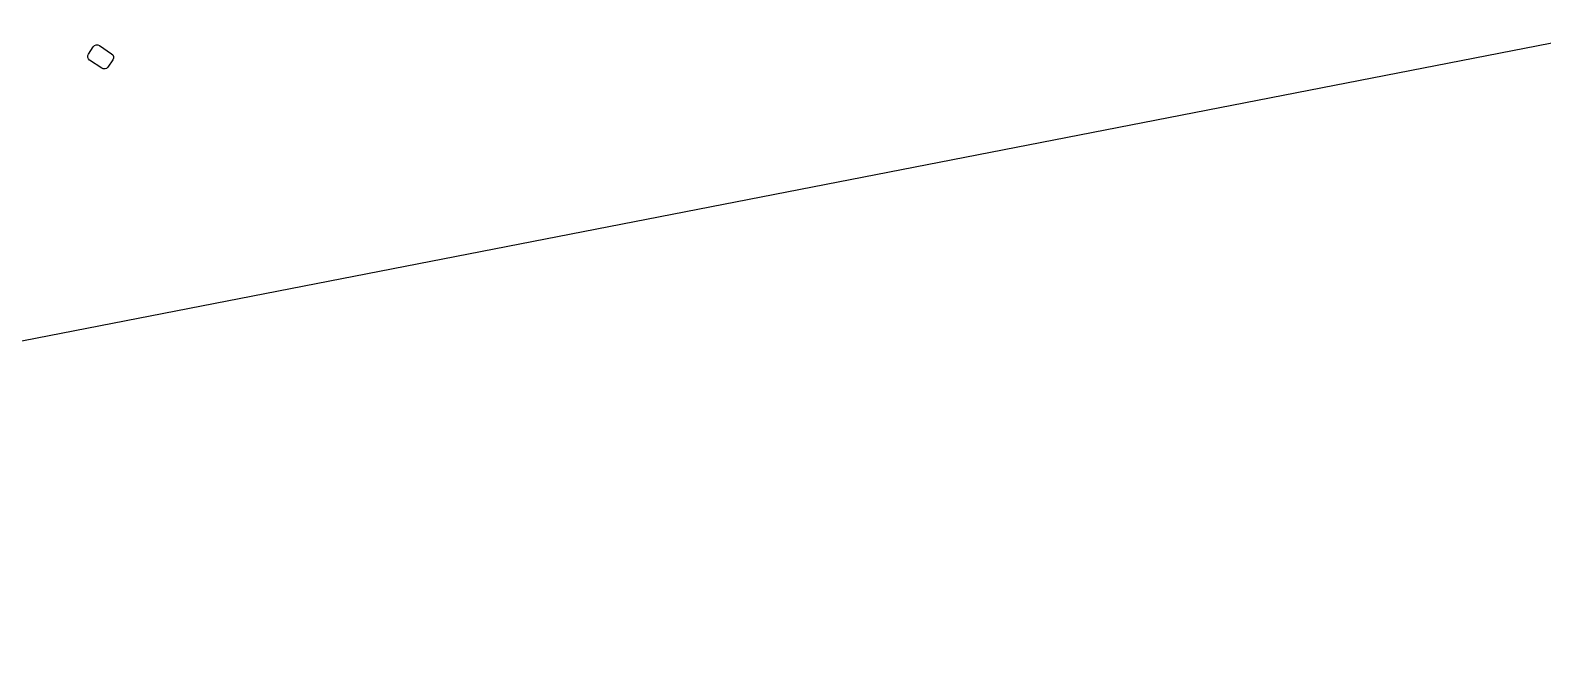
# Model space of a CAD drawing. Extents: x 101 to 518, y -308 to -134.
# Drawn here: x 349.9 to 427.5, y -307.3 to -275.1 of the extents above; entities that cross this region are included whole.
import ezdxf

# ---------------------------------------------------------------- set-up
doc = ezdxf.new("R2010")
doc.units = 0
doc.layers.add('BLACK', color=7, linetype='CONTINUOUS')

msp = doc.modelspace()

# ---------------------------------------------------------------- linework, layer by layer
at = {"layer": 'BLACK', "linetype": 'CONTINUOUS'}
for p, q in [((441.651426, -273.055222), (265.437832, -307.329325)), ((352.871685, -276.276096), (353.123322, -275.903029)), ((353.123322, -275.903029), (353.18567, -275.841223)), ((353.18567, -275.841223), (353.266923, -275.807981)), ((353.266923, -275.807981), (353.354713, -275.808364)), ((353.354713, -275.808364), (353.435674, -275.842314)), ((353.435674, -275.842314), (354.057452, -276.261708)), ((352.837352, -276.444846), (352.837735, -276.357056)), ((352.870594, -276.5261), (352.837352, -276.444846)), ((352.837735, -276.357056), (352.871685, -276.276096)), ((352.9324, -276.588448), (352.870594, -276.5261)), ((353.554178, -277.007842), (352.9324, -276.588448)), ((353.635139, -277.041792), (353.554178, -277.007842)), ((353.804182, -277.008933), (353.722929, -277.042175)), ((353.86653, -276.947127), (353.804182, -277.008933)), ((354.118167, -276.57406), (353.86653, -276.947127)), ((354.057452, -276.261708), (354.119258, -276.324056)), ((354.152117, -276.4931), (354.118167, -276.57406)), ((354.119258, -276.324056), (354.1525, -276.40531)), ((354.1525, -276.40531), (354.152117, -276.4931)), ((353.722929, -277.042175), (353.635139, -277.041792))]:
    msp.add_line(p, q, dxfattribs=at)

doc.saveas('drawing.dxf')
